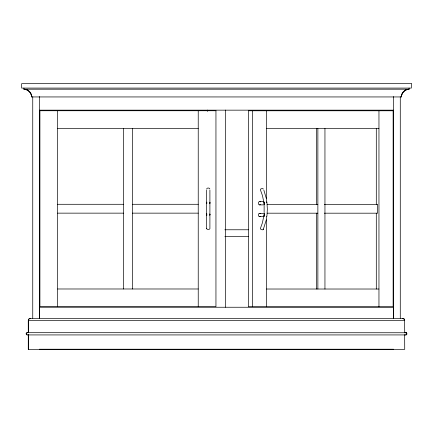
<?xml version="1.0" encoding="UTF-8"?>
<svg xmlns="http://www.w3.org/2000/svg" width="433" height="433" viewBox="0 0 433 433"><rect width="100%" height="100%" fill="white"/><g stroke="black" fill="none" stroke-linecap="round" stroke-linejoin="round"><path stroke-width="0.65" d="M264.309 213.464L263.903 216.43M264.13 203.266L264.141 202.925L263.973 204.089L264.319 204.771M206.59 202.536L206.59 203.153M206.59 214.292L206.59 214.909M264.125 212.625L264.125 205.664M409.136 88.088L409.136 89.247C405.028 89.095 401.288 92.835 401.434 96.949L31.593 96.943C31.739 92.83 27.999 89.09 23.891 89.241L23.891 88.083M263.811 215.845L262.468 222.676L260.32 228.689L261.007 229.458L262.501 229.842L263.237 229.614L266.322 219.867M266.901 216.365L267.367 209.144L266.901 201.93M26.207 333.507L26.5 334.601M30.505 318.347A2.214 2.214 0 0 0 28.291 320.561L28.307 332.609L28.291 320.561L28.957 318.997L30.521 318.347L402.506 318.347M401.364 96.949C401.337 92.803 404.963 89.171 409.115 89.198L23.891 89.198C28.037 89.171 31.669 92.803 31.641 96.949M406.776 334.152A1.11 1.11 0 0 1 405.705 334.974L406.663 334.422L406.663 333.313M263.892 201.794L263.832 202.281L262.468 195.619L260.32 189.6L260.709 189.021L262.133 188.474L263.075 188.555L263.14 189.216M206.806 201.984L206.806 203.694M206.806 213.745L206.806 215.455M209.848 189.026C209.978 187.565 206.021 187.743 206.806 189.21M209.902 190.195L209.902 228.684C209.529 229.891 206.108 229.717 206.806 228.299M28.367 319.987L28.589 319.451M26.213 333.529L27.279 332.69L406.122 332.75M29.417 318.645L29.947 318.423M26.992 332.75L27.279 332.712M39.392 110.161L393.667 110.161M57.632 128.455L198.233 128.455M266.522 128.493L378.956 128.493M260.493 204.538A1.662 1.326 -90 0 1 258.393 203.678A1.662 1.326 -90 0 1 259.832 201.583L263.881 201.583M57.632 204.289L123.502 204.289M132.357 204.289L198.233 204.289M267.215 204.327L317.871 204.327M324.295 204.327L377.63 204.327L377.63 213.188L324.295 213.188M259.513 204.879L264.606 204.879M57.632 213.144L123.502 213.144M132.357 213.144L198.233 213.144M267.215 213.188L317.871 213.188M259.832 213.345L264.298 213.345M259.513 216.641L264.244 216.641M224.841 229.771L248.45 229.771M224.841 236.413L248.45 236.413M57.632 288.984L198.233 288.984M266.522 289.022L378.956 289.022M39.343 307.219L393.635 307.273L393.635 318.623M28.307 320.561L404.725 320.561L404.076 318.997L403.015 318.417M404.601 332.76L405.705 332.76M26.494 334.579L27.279 334.925L405.835 334.925L406.906 334.103L406.793 333.264L406.262 332.907M39.343 349.225L393.608 349.225M28.307 349.344L28.307 334.617L28.291 349.344L404.725 349.344L404.655 334.617M259.832 201.583L260.168 201.691A1.662 1.326 -90 0 1 260.471 201.908M403.616 318.645L402.441 318.342A2.214 2.214 0 0 1 404.579 319.987L404.725 332.609M406.619 333.037L405.992 332.798A1.11 1.11 0 0 1 406.776 333.578M264.108 215.277L264.13 215.028M264.103 202.958L263.805 202.379M404.005 318.991L404.579 319.987M263.14 229.073L263.307 229.458M263.859 190.206L266.322 198.422M209.859 214.367L209.74 213.951A1.662 1.662 0 0 1 209.751 215.223L209.859 214.367L209.848 214.855M400.281 96.548L400.281 318.25M393.64 96.548L393.64 318.25M393.451 229.771L393.451 236.413M378.956 110.778L378.956 306.737M376.299 128.493L376.299 204.327M376.299 213.188L376.299 289.022M324.95 128.493L324.95 289.022M317.871 128.493L317.871 289.022M316.539 128.493L316.539 204.327M316.539 213.188L316.539 289.022M266.522 110.778L266.522 202.687M266.522 216.175L266.522 306.737M252.358 110.778L252.358 306.737M225.376 110.052L225.349 307.219M209.848 202.574L209.848 203.093M207.661 110.052L207.661 111.4M206.584 190.195L206.584 201.686M206.584 202.568L206.584 214.887M206.584 215.823L206.584 228.684M198.233 110.74L198.233 306.699M132.357 128.455L132.357 288.984M123.502 128.455L123.502 288.984M57.632 110.74L57.632 306.699M39.387 96.554L39.387 318.255M39.365 307.273L39.365 318.623M32.746 96.554L32.746 318.255M266.479 202.211A1.662 1.326 -90 0 1 266.658 202.584M264.39 204.257A1.662 1.326 -90 0 1 264.211 203.883L264.206 202.612A1.662 1.326 -90 0 1 264.374 202.233M260.493 216.3A1.662 1.326 -90 0 1 258.701 216.127A1.662 1.326 -90 0 1 258.685 213.88A1.662 1.326 -90 0 1 260.471 213.664M264.39 216.013A1.662 1.326 -90 0 1 264.211 215.639L264.206 214.367A1.662 1.326 -90 0 1 264.374 213.994M206.682 203.488A1.662 1.662 0 0 1 206.671 202.222M206.682 215.25A1.662 1.662 0 0 1 206.671 213.978M24.432 89.209A7.751 7.751 0 0 1 31.501 95.46M401.526 95.466A7.751 7.751 0 0 1 408.595 89.214M27.279 334.904A1.11 1.11 0 0 1 26.175 333.794A1.11 1.11 0 0 1 27.279 332.69M209.859 203.045L209.751 203.461A1.662 1.662 0 0 0 209.74 202.189L209.859 203.045M411.35 83.656L21.65 83.656L21.65 88.083L411.35 88.083L411.35 83.656M215.948 110.74L39.917 110.74L39.917 306.699L215.948 306.699L215.948 110.74M393.126 110.778L248.369 110.778L248.369 306.737L393.126 306.737L393.126 110.778"/></g></svg>
